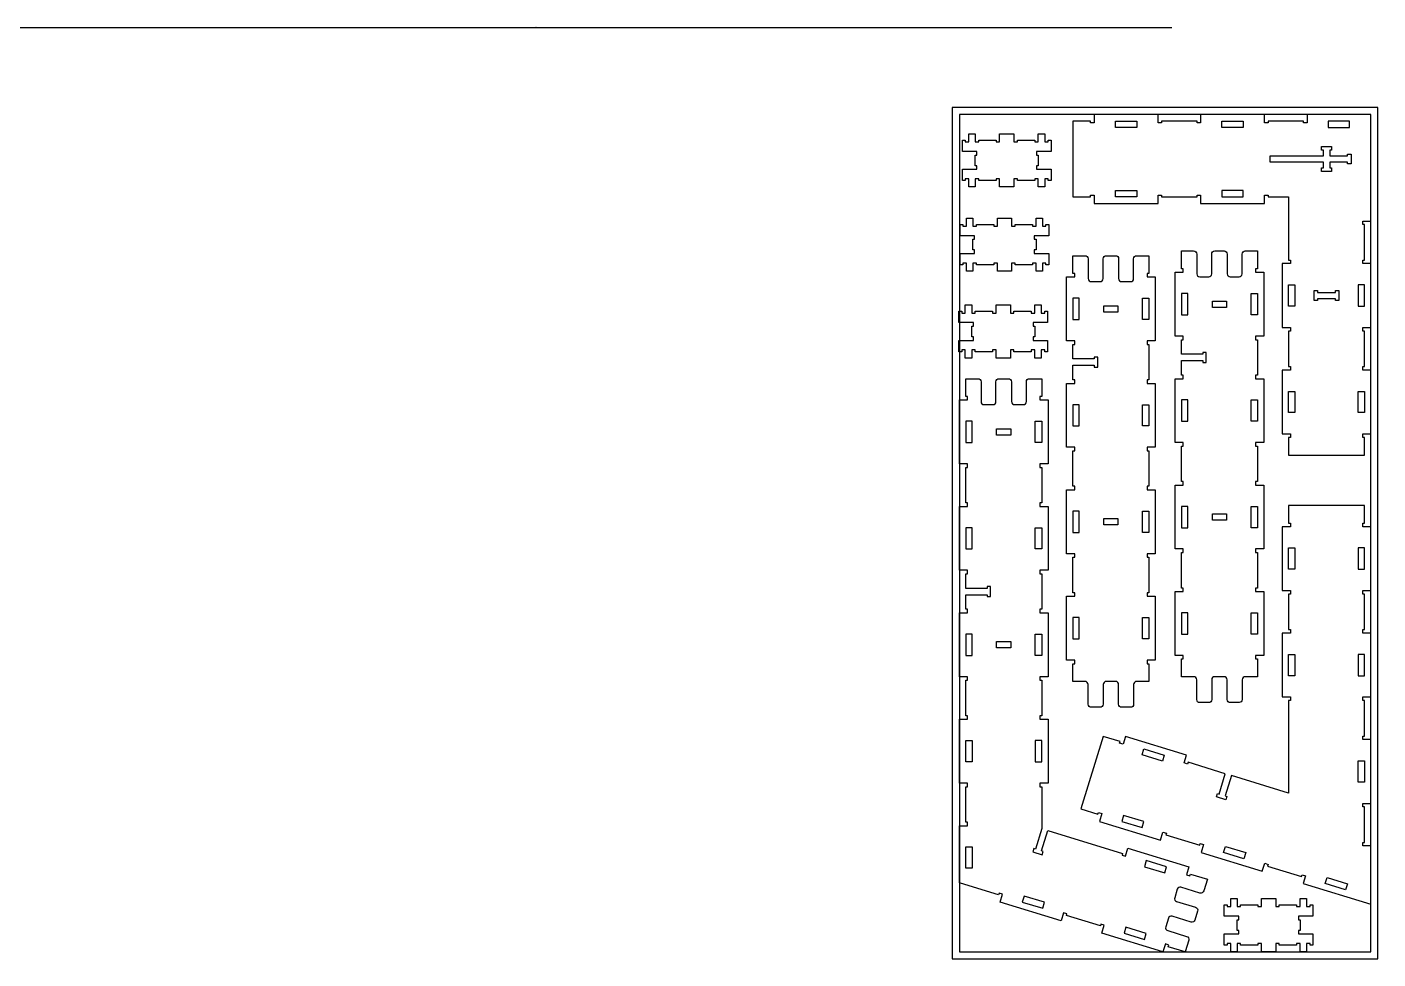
# Model space of a CAD drawing. Header units: inches. Extents: x -1745 to 48028, y -9858 to 20083.
# Drawn here: x 28146 to 31954, y 5768 to 8395 of the extents above; entities that cross this region are included whole.
import ezdxf

# ---------------------------------------------------------------- set-up
doc = ezdxf.new("R2010")
doc.units = ezdxf.units.IN
doc.header["$MEASUREMENT"] = 0
doc.header["$PDMODE"] = 34

msp = doc.modelspace()

# ---------------------------------------------------------------- linework, layer by layer
msp.add_line((17033.7, 8394.1), (31373.4, 8394.1))
at = {"color": 4}
for p, q in [((31720.3, 7668.1), (31720.3, 7668.1)), ((31916.3, 7368.1), (31916.3, 7368.1)), ((30810.3, 7223.8), (30810.3, 7223.8)), ((30988.3, 7223.8), (30988.3, 7223.8)), ((30810.3, 6623.8), (30810.3, 6623.8)), ((30988.3, 6623.8), (30988.3, 6623.8)), ((31238.6, 5840.7), (31238.6, 5840.7))]:
    msp.add_line(p, q, dxfattribs=at)
for points in [[(30754.3, 5768.1), (31954.3, 5768.1), (31954.3, 8168.1), (30754.3, 8168.1)], [(30774.3, 5788.1), (31934.3, 5788.1), (31934.3, 8148.1), (30774.3, 8148.1)], [(31702.3, 7916.1), (31702.3, 7738.1), (31707.3, 7738.1), (31707.3, 7728.1), (31684.3, 7728.1), (31684.3, 7548.1), (31707.3, 7548.1), (31707.3, 7538.1), (31702.3, 7538.1), (31702.3, 7438.1), (31707.3, 7438.1), (31707.3, 7428.1), (31684.3, 7428.1), (31684.3, 7248.1), (31707.3, 7248.1), (31707.3, 7238.1), (31702.3, 7238.1), (31702.3, 7188.1), (31916.3, 7188.1), (31916.3, 7238.1), (31911.3, 7238.1), (31911.3, 7248.1), (31934.3, 7248.1), (31934.3, 7428.1), (31911.3, 7428.1), (31911.3, 7438.1), (31916.3, 7438.1), (31916.3, 7538.1), (31911.3, 7538.1), (31911.3, 7548.1), (31934.3, 7548.1), (31934.3, 7728.1), (31911.3, 7728.1), (31911.3, 7738.1), (31916.3, 7738.1), (31916.3, 7838.1), (31911.3, 7838.1), (31911.3, 7848.1), (31934.3, 7848.1), (31934.3, 8148.1), (31754.3, 8148.1), (31754.3, 8125.1), (31744.3, 8125.1), (31744.3, 8130.1), (31644.3, 8130.1), (31644.3, 8125.1), (31634.3, 8125.1), (31634.3, 8148.1), (31454.3, 8148.1), (31454.3, 8125.1), (31444.3, 8125.1), (31444.3, 8130.1), (31344.3, 8130.1), (31344.3, 8125.1), (31334.3, 8125.1), (31334.3, 8148.1), (31154.3, 8148.1), (31154.3, 8125.1), (31144.3, 8125.1), (31144.3, 8130.1), (31094.3, 8130.1), (31094.3, 7916.1), (31144.3, 7916.1), (31144.3, 7921.1), (31154.3, 7921.1), (31154.3, 7898.1), (31334.3, 7898.1), (31334.3, 7921.1), (31344.3, 7921.1), (31344.3, 7916.1), (31444.3, 7916.1), (31444.3, 7921.1), (31454.3, 7921.1), (31454.3, 7898.1), (31634.3, 7898.1), (31634.3, 7921.1), (31644.3, 7921.1), (31644.3, 7916.1)], [(31868.3, 8032.1), (31868.3, 8037.1), (31878.3, 8037.1), (31878.3, 8009.1), (31868.3, 8009.1), (31868.3, 8014.1), (31818.3, 8014.1), (31818.3, 7998.1), (31823.3, 7998.1), (31823.3, 7988.1), (31795.3, 7988.1), (31795.3, 7998.1), (31800.3, 7998.1), (31800.3, 8014.1), (31650.3, 8014.1), (31650.3, 8032.1), (31800.3, 8032.1), (31800.3, 8048.1), (31795.3, 8048.1), (31795.3, 8058.1), (31823.3, 8058.1), (31823.3, 8048.1), (31818.3, 8048.1), (31818.3, 8032.1)], [(31487.4, 7604.8), (31487.4, 7622.8), (31527.4, 7622.8), (31527.4, 7604.8)], [(31784.3, 7652.1), (31784.3, 7647.1), (31834.3, 7647.1), (31834.3, 7652.1), (31844.3, 7652.1), (31844.3, 7624.1), (31834.3, 7624.1), (31834.3, 7629.1), (31784.3, 7629.1), (31784.3, 7624.1), (31774.3, 7624.1), (31774.3, 7652.1)], [(31181.4, 7591.5), (31181.4, 7609.5), (31221.4, 7609.5), (31221.4, 7591.5)], [(30919.3, 7262.8), (30919.3, 7244.8), (30879.3, 7244.8), (30879.3, 7262.8)], [(31181.4, 6991.5), (31181.4, 7009.5), (31221.4, 7009.5), (31221.4, 6991.5)], [(31487.4, 7004.8), (31487.4, 7022.8), (31527.4, 7022.8), (31527.4, 7004.8)], [(30919.3, 6662.8), (30919.3, 6644.8), (30879.3, 6644.8), (30879.3, 6662.8)]]:
    msp.add_lwpolyline(points, close=True)
for points in [[(31214.3, 8130.1), (31274.3, 8130.1), (31274.3, 8112.1), (31214.3, 8112.1)], [(31514.3, 8112.1), (31514.3, 8130.1), (31574.3, 8130.1), (31574.3, 8112.1)], [(31814.3, 8112.1), (31874.3, 8112.1), (31874.3, 8130.1), (31814.3, 8130.1)], [(31214.3, 7916.1), (31214.3, 7934.1), (31274.3, 7934.1), (31274.3, 7916.1)], [(31514.3, 7916.1), (31574.3, 7916.1), (31574.3, 7934.1), (31514.3, 7934.1)], [(31720.3, 7608.1), (31702.3, 7608.1), (31702.3, 7668.1), (31720.3, 7668.1)], [(31916.3, 7608.1), (31916.3, 7668.1), (31898.3, 7668.1), (31898.3, 7608.1)], [(31094.4, 7570.5), (31112.4, 7570.5), (31112.4, 7630.5), (31094.4, 7630.5)], [(31308.4, 7570.5), (31290.4, 7570.5), (31290.4, 7630.5), (31308.4, 7630.5)], [(31400.4, 7583.8), (31418.4, 7583.8), (31418.4, 7643.8), (31400.4, 7643.8)], [(31614.4, 7583.8), (31596.4, 7583.8), (31596.4, 7643.8), (31614.4, 7643.8)], [(31720.3, 7308.1), (31702.3, 7308.1), (31702.3, 7368.1), (31720.3, 7368.1)], [(31916.3, 7308.1), (31898.3, 7308.1), (31898.3, 7368.1), (31916.3, 7368.1)], [(31094.4, 7270.5), (31112.4, 7270.5), (31112.4, 7330.5), (31094.4, 7330.5)], [(31308.4, 7270.5), (31290.4, 7270.5), (31290.4, 7330.5), (31308.4, 7330.5)], [(31400.4, 7283.8), (31418.4, 7283.8), (31418.4, 7343.8), (31400.4, 7343.8)], [(31614.4, 7283.8), (31596.4, 7283.8), (31596.4, 7343.8), (31614.4, 7343.8)], [(30810.3, 7223.8), (30810.3, 7283.8), (30792.3, 7283.8), (30792.3, 7223.8)], [(30988.3, 7223.8), (30988.3, 7283.8), (31006.3, 7283.8), (31006.3, 7223.8)], [(31094.4, 6970.5), (31112.4, 6970.5), (31112.4, 7030.5), (31094.4, 7030.5)], [(31290.4, 6970.5), (31290.4, 7030.5), (31308.4, 7030.5), (31308.4, 6970.5)], [(31400.4, 6983.8), (31418.4, 6983.8), (31418.4, 7043.8), (31400.4, 7043.8)], [(31596.4, 6983.8), (31596.4, 7043.8), (31614.4, 7043.8), (31614.4, 6983.8)], [(30810.3, 6983.8), (30792.3, 6983.8), (30792.3, 6923.8), (30810.3, 6923.8)], [(30988.3, 6983.8), (31006.3, 6983.8), (31006.3, 6923.8), (30988.3, 6923.8)], [(31702.3, 6926.6), (31720.3, 6926.6), (31720.3, 6866.6), (31702.3, 6866.6)], [(31916.3, 6926.6), (31898.3, 6926.6), (31898.3, 6866.6), (31916.3, 6866.6)], [(31418.4, 6683.8), (31418.4, 6743.8), (31400.4, 6743.8), (31400.4, 6683.8)], [(31596.4, 6683.8), (31596.4, 6743.8), (31614.4, 6743.8), (31614.4, 6683.8)], [(31112.4, 6670.5), (31112.4, 6730.5), (31094.4, 6730.5), (31094.4, 6670.5)], [(31290.4, 6670.5), (31290.4, 6730.5), (31308.4, 6730.5), (31308.4, 6670.5)], [(30810.3, 6683.8), (30792.3, 6683.8), (30792.3, 6623.8), (30810.3, 6623.8)], [(30988.3, 6623.8), (30988.3, 6683.8), (31006.3, 6683.8), (31006.3, 6623.8)], [(31702.3, 6626.6), (31720.3, 6626.6), (31720.3, 6566.6), (31702.3, 6566.6)], [(31916.3, 6626.6), (31898.3, 6626.6), (31898.3, 6566.6), (31916.3, 6566.6)], [(30810.3, 6383.8), (30810.3, 6323.8), (30792.3, 6323.8), (30792.3, 6383.8)], [(30988.3, 6383.8), (30988.3, 6323.8), (31006.3, 6323.8), (31006.3, 6383.8)], [(31346.6, 6325.7), (31289.2, 6343.2), (31294.4, 6360.5), (31351.8, 6342.9)], [(31898.3, 6326.6), (31916.3, 6326.6), (31916.3, 6266.6), (31898.3, 6266.6)], [(31294.5, 6155.5), (31237.2, 6173), (31231.9, 6155.8), (31289.3, 6138.3)], [(30810.3, 6023.8), (30792.3, 6023.8), (30792.3, 6083.8), (30810.3, 6083.8)], [(31518.8, 6068.1), (31524.1, 6085.3), (31581.4, 6067.8), (31576.2, 6050.6)], [(31295.9, 6028.2), (31353.3, 6010.6), (31358.6, 6027.9), (31301.2, 6045.4)], [(31805.7, 5980.5), (31811, 5997.7), (31868.4, 5980.1), (31863.1, 5962.9)], [(31014.4, 5928.1), (30957, 5945.6), (30951.7, 5928.4), (31009.1, 5910.9)], [(31238.6, 5840.7), (31296, 5823.2), (31301.3, 5840.4), (31243.9, 5857.9)]]:
    msp.add_lwpolyline(points, close=True, dxfattribs=at)
for points in [[(30818.7, 8004.2), (30818.7, 8034.2), (30823.7, 8034.2), (30823.7, 8044.2), (30782.7, 8044.2), (30782.7, 8076.2), (30790.7, 8076.2), (30790.7, 8071.2), (30800.7, 8071.2), (30800.7, 8094.2), (30818.7, 8094.2), (30818.7, 8071.2), (30828.7, 8071.2), (30828.7, 8076.2), (30877.7, 8076.2), (30877.7, 8071.2), (30887.7, 8071.2), (30887.7, 8094.2), (30927.7, 8094.2), (30927.7, 8071.2), (30937.7, 8071.2), (30937.7, 8076.2), (30986.7, 8076.2), (30986.7, 8071.2), (30996.7, 8071.2), (30996.7, 8094.2), (31014.7, 8094.2), (31014.7, 8071.2), (31024.7, 8071.2), (31024.7, 8076.2), (31032.7, 8076.2), (31032.7, 8044.2), (30991.7, 8044.2), (30991.7, 8034.2), (30996.7, 8034.2), (30996.7, 8004.2), (30991.7, 8004.2), (30991.7, 7994.2), (31032.7, 7994.2), (31032.7, 7962.2), (31024.7, 7962.2), (31024.7, 7967.2), (31014.7, 7967.2), (31014.7, 7944.2), (30996.7, 7944.2), (30996.7, 7967.2), (30986.7, 7967.2), (30986.7, 7962.2), (30937.7, 7962.2), (30937.7, 7967.2), (30927.7, 7967.2), (30927.7, 7944.2), (30887.7, 7944.2), (30887.7, 7967.2), (30877.7, 7967.2), (30877.7, 7962.2), (30828.7, 7962.2), (30828.7, 7967.2), (30818.7, 7967.2), (30818.7, 7944.2), (30800.7, 7944.2), (30800.7, 7967.2), (30790.7, 7967.2), (30790.7, 7962.2), (30782.7, 7962.2), (30782.7, 7994.2), (30823.7, 7994.2), (30823.7, 8004.2), (30818.7, 8004.2)], [(30812.3, 7766.7), (30812.3, 7796.7), (30817.3, 7796.7), (30817.3, 7806.7), (30776.3, 7806.7), (30776.3, 7838.7), (30784.3, 7838.7), (30784.3, 7833.7), (30794.3, 7833.7), (30794.3, 7856.7), (30812.3, 7856.7), (30812.3, 7833.7), (30822.3, 7833.7), (30822.3, 7838.7), (30871.3, 7838.7), (30871.3, 7833.7), (30881.3, 7833.7), (30881.3, 7856.7), (30921.3, 7856.7), (30921.3, 7833.7), (30931.3, 7833.7), (30931.3, 7838.7), (30980.3, 7838.7), (30980.3, 7833.7), (30990.3, 7833.7), (30990.3, 7856.7), (31008.3, 7856.7), (31008.3, 7833.7), (31018.3, 7833.7), (31018.3, 7838.7), (31026.3, 7838.7), (31026.3, 7806.7), (30985.3, 7806.7), (30985.3, 7796.7), (30990.3, 7796.7), (30990.3, 7766.7), (30985.3, 7766.7), (30985.3, 7756.7), (31026.3, 7756.7), (31026.3, 7724.7), (31018.3, 7724.7), (31018.3, 7729.7), (31008.3, 7729.7), (31008.3, 7706.7), (30990.3, 7706.7), (30990.3, 7729.7), (30980.3, 7729.7), (30980.3, 7724.7), (30931.3, 7724.7), (30931.3, 7729.7), (30921.3, 7729.7), (30921.3, 7706.7), (30881.3, 7706.7), (30881.3, 7729.7), (30871.3, 7729.7), (30871.3, 7724.7), (30822.3, 7724.7), (30822.3, 7729.7), (30812.3, 7729.7), (30812.3, 7706.7), (30794.3, 7706.7), (30794.3, 7729.7), (30784.3, 7729.7), (30784.3, 7724.7), (30776.3, 7724.7), (30776.3, 7756.7), (30817.3, 7756.7), (30817.3, 7766.7), (30812.3, 7766.7)], [(30809, 7521.9), (30809, 7551.9), (30814, 7551.9), (30814, 7561.9), (30773, 7561.9), (30773, 7593.9), (30781, 7593.9), (30781, 7588.9), (30791, 7588.9), (30791, 7611.9), (30809, 7611.9), (30809, 7588.9), (30819, 7588.9), (30819, 7593.9), (30868, 7593.9), (30868, 7588.9), (30878, 7588.9), (30878, 7611.9), (30918, 7611.9), (30918, 7588.9), (30928, 7588.9), (30928, 7593.9), (30977, 7593.9), (30977, 7588.9), (30987, 7588.9), (30987, 7611.9), (31005, 7611.9), (31005, 7588.9), (31015, 7588.9), (31015, 7593.9), (31023, 7593.9), (31023, 7561.9), (30982, 7561.9), (30982, 7551.9), (30987, 7551.9), (30987, 7521.9), (30982, 7521.9), (30982, 7511.9), (31023, 7511.9), (31023, 7479.9), (31015, 7479.9), (31015, 7484.9), (31005, 7484.9), (31005, 7461.9), (30987, 7461.9), (30987, 7484.9), (30977, 7484.9), (30977, 7479.9), (30928, 7479.9), (30928, 7484.9), (30918, 7484.9), (30918, 7461.9), (30878, 7461.9), (30878, 7484.9), (30868, 7484.9), (30868, 7479.9), (30819, 7479.9), (30819, 7484.9), (30809, 7484.9), (30809, 7461.9), (30791, 7461.9), (30791, 7484.9), (30781, 7484.9), (30781, 7479.9), (30773, 7479.9), (30773, 7511.9), (30814, 7511.9), (30814, 7521.9), (30809, 7521.9)], [(31934.3, 6386.6), (31911.3, 6386.6), (31911.3, 6396.6), (31916.3, 6396.6), (31916.3, 6496.6), (31911.3, 6496.6), (31911.3, 6506.6), (31934.3, 6506.6), (31934.3, 6686.6), (31911.3, 6686.6), (31911.3, 6696.6), (31916.3, 6696.6), (31916.3, 6796.6), (31911.3, 6796.6), (31911.3, 6806.6), (31934.3, 6806.6), (31934.3, 6986.6), (31911.3, 6986.6), (31911.3, 6996.6), (31916.3, 6996.6), (31916.3, 7046.6), (31702.3, 7046.6), (31702.3, 6996.6), (31707.3, 6996.6), (31707.3, 6986.6), (31684.3, 6986.6), (31684.3, 6806.6), (31707.3, 6806.6), (31707.3, 6796.6), (31702.3, 6796.6), (31702.3, 6696.6), (31707.3, 6696.6), (31707.3, 6686.6), (31684.3, 6686.6), (31684.3, 6506.6), (31707.3, 6506.6), (31707.3, 6496.6), (31702.3, 6496.6), (31702.3, 6235.8), (31541.2, 6285.1), (31523.6, 6227.7), (31528.4, 6226.2), (31525.5, 6216.7), (31498.7, 6224.8), (31501.6, 6234.4), (31506.4, 6232.9), (31524, 6290.3), (31418.8, 6322.5), (31417.3, 6317.7), (31407.7, 6320.6), (31414.5, 6342.6), (31242.3, 6395.2), (31235.6, 6373.2), (31226, 6376.1), (31227.5, 6380.9), (31179.7, 6395.5), (31117.1, 6190.9), (31165, 6176.3), (31166.4, 6181), (31176, 6178.1), (31169.3, 6156.1), (31341.4, 6103.5), (31348.1, 6125.5), (31357.7, 6122.6), (31356.2, 6117.8), (31451.9, 6088.6), (31453.3, 6093.4), (31462.9, 6090.4), (31456.2, 6068.4), (31628.3, 6015.8), (31635, 6037.8), (31644.6, 6034.9), (31643.1, 6030.1), (31738.8, 6000.9), (31740.2, 6005.7), (31749.8, 6002.8), (31743.1, 5980.8), (31934.3, 5922.3), (31934.3, 6086.6), (31911.3, 6086.6), (31911.3, 6096.6), (31916.3, 6096.6), (31916.3, 6196.6), (31911.3, 6196.6), (31911.3, 6206.6), (31934.3, 6206.6), (31934.3, 6386.6)], [(31557.1, 5848.7), (31557.1, 5878.7), (31562.1, 5878.7), (31562.1, 5888.7), (31521.1, 5888.7), (31521.1, 5920.7), (31529.1, 5920.7), (31529.1, 5915.7), (31539.1, 5915.7), (31539.1, 5938.7), (31557.1, 5938.7), (31557.1, 5915.7), (31567.1, 5915.7), (31567.1, 5920.7), (31616.1, 5920.7), (31616.1, 5915.7), (31626.1, 5915.7), (31626.1, 5938.7), (31666.1, 5938.7), (31666.1, 5915.7), (31676.1, 5915.7), (31676.1, 5920.7), (31725.1, 5920.7), (31725.1, 5915.7), (31735.1, 5915.7), (31735.1, 5938.7), (31753.1, 5938.7), (31753.1, 5915.7), (31763.1, 5915.7), (31763.1, 5920.7), (31771.1, 5920.7), (31771.1, 5888.7), (31730.1, 5888.7), (31730.1, 5878.7), (31735.1, 5878.7), (31735.1, 5848.7), (31730.1, 5848.7), (31730.1, 5838.7), (31771.1, 5838.7), (31771.1, 5806.7), (31763.1, 5806.7), (31763.1, 5811.7), (31753.1, 5811.7), (31753.1, 5788.7), (31735.1, 5788.7), (31735.1, 5811.7), (31725.1, 5811.7), (31725.1, 5806.7), (31676.1, 5806.7), (31676.1, 5811.7), (31666.1, 5811.7), (31666.1, 5788.7), (31626.1, 5788.7), (31626.1, 5811.7), (31616.1, 5811.7), (31616.1, 5806.7), (31567.1, 5806.7), (31567.1, 5811.7), (31557.1, 5811.7), (31557.1, 5788.7), (31539.1, 5788.7), (31539.1, 5811.7), (31529.1, 5811.7), (31529.1, 5806.7), (31521.1, 5806.7), (31521.1, 5838.7), (31562.1, 5838.7), (31562.1, 5848.7), (31557.1, 5848.7)]]:
    msp.add_lwpolyline(points)
for points in [[(31128.7, 6550.5), (31094.4, 6550.5), (31094.4, 6600.5), (31099.4, 6600.5), (31099.4, 6610.5), (31076.4, 6610.5), (31076.4, 6790.5), (31099.4, 6790.5), (31099.4, 6800.5), (31094.4, 6800.5), (31094.4, 6900.5), (31099.4, 6900.5), (31099.4, 6910.5), (31076.4, 6910.5), (31076.4, 7090.5), (31099.4, 7090.5), (31099.4, 7100.5), (31094.4, 7100.5), (31094.4, 7200.5), (31099.4, 7200.5), (31099.4, 7210.5), (31076.4, 7210.5), (31076.4, 7390.5), (31099.4, 7390.5), (31099.4, 7400.5), (31094.4, 7400.5), (31094.4, 7441.5), (31154.4, 7441.5), (31154.4, 7436.5), (31164.4, 7436.5), (31164.4, 7464.5), (31154.4, 7464.5), (31154.4, 7459.5), (31094.4, 7459.5), (31094.4, 7500.5), (31099.4, 7500.5), (31099.4, 7510.5), (31076.4, 7510.5), (31076.4, 7690.5), (31099.4, 7690.5), (31099.4, 7700.5), (31094.4, 7700.5), (31094.4, 7750.5), (31128.7, 7750.5, -0.414214), (31137.5, 7741.7), (31137.5, 7686, 0.414214), (31145.9, 7677.6), (31171.2, 7677.6, 0.414214), (31179.5, 7686), (31179.5, 7741.7, -0.414214), (31188.3, 7750.5), (31214.5, 7750.5, -0.414214), (31223.3, 7741.7), (31223.3, 7686, 0.414214), (31231.6, 7677.6), (31256.9, 7677.6, 0.414214), (31265.3, 7686), (31265.3, 7741.7, -0.414214), (31274.1, 7750.5), (31308.4, 7750.5), (31308.4, 7700.5), (31303.4, 7700.5), (31303.4, 7690.5), (31326.4, 7690.5), (31326.4, 7510.5), (31303.4, 7510.5), (31303.4, 7500.5), (31308.4, 7500.5), (31308.4, 7400.5), (31303.4, 7400.5), (31303.4, 7390.5), (31326.4, 7390.5), (31326.4, 7210.5), (31303.4, 7210.5), (31303.4, 7200.5), (31308.4, 7200.5), (31308.4, 7100.5), (31303.4, 7100.5), (31303.4, 7090.5), (31326.4, 7090.5), (31326.4, 6910.5), (31303.4, 6910.5), (31303.4, 6900.5), (31308.4, 6900.5), (31308.4, 6800.5), (31303.4, 6800.5), (31303.4, 6790.5), (31326.4, 6790.5), (31326.4, 6610.5), (31303.4, 6610.5), (31303.4, 6600.5), (31308.4, 6600.5), (31308.4, 6550.5), (31274.1, 6550.5, 0.414214), (31265.3, 6541.7), (31265.3, 6486, -0.414214), (31256.9, 6477.6), (31231.6, 6477.6, -0.414214), (31223.3, 6486), (31223.3, 6541.7, 0.414214), (31214.5, 6550.5), (31188.3, 6550.5, 0.414214), (31179.5, 6541.7), (31179.5, 6486, -0.414214), (31171.2, 6477.6), (31145.9, 6477.6, -0.414214), (31137.5, 6486), (31137.5, 6541.7, 0.414214)], [(31434.7, 6563.8), (31400.4, 6563.8), (31400.4, 6613.8), (31405.4, 6613.8), (31405.4, 6623.8), (31382.4, 6623.8), (31382.4, 6803.8), (31405.4, 6803.8), (31405.4, 6813.8), (31400.4, 6813.8), (31400.4, 6913.8), (31405.4, 6913.8), (31405.4, 6923.8), (31382.4, 6923.8), (31382.4, 7103.8), (31405.4, 7103.8), (31405.4, 7113.8), (31400.4, 7113.8), (31400.4, 7213.8), (31405.4, 7213.8), (31405.4, 7223.8), (31382.4, 7223.8), (31382.4, 7403.8), (31405.4, 7403.8), (31405.4, 7413.8), (31400.4, 7413.8), (31400.4, 7454.8), (31460.4, 7454.8), (31460.4, 7449.8), (31470.4, 7449.8), (31470.4, 7477.8), (31460.4, 7477.8), (31460.4, 7472.8), (31400.4, 7472.8), (31400.4, 7513.8), (31405.4, 7513.8), (31405.4, 7523.8), (31382.4, 7523.8), (31382.4, 7703.8), (31405.4, 7703.8), (31405.4, 7713.8), (31400.4, 7713.8), (31400.4, 7763.8), (31434.7, 7763.8, -0.414214), (31443.5, 7755), (31443.5, 7699.3, 0.414214), (31451.9, 7690.9), (31477.2, 7690.9, 0.414214), (31485.6, 7699.3), (31485.6, 7755, -0.414214), (31494.4, 7763.8), (31520.5, 7763.8, -0.414214), (31529.3, 7755), (31529.3, 7699.3, 0.414214), (31537.7, 7690.9), (31563, 7690.9, 0.414214), (31571.3, 7699.3), (31571.3, 7755, -0.414214), (31580.1, 7763.8), (31614.4, 7763.8), (31614.4, 7713.8), (31609.4, 7713.8), (31609.4, 7703.8), (31632.4, 7703.8), (31632.4, 7523.8), (31609.4, 7523.8), (31609.4, 7513.8), (31614.4, 7513.8), (31614.4, 7413.8), (31609.4, 7413.8), (31609.4, 7403.8), (31632.4, 7403.8), (31632.4, 7223.8), (31609.4, 7223.8), (31609.4, 7213.8), (31614.4, 7213.8), (31614.4, 7113.8), (31609.4, 7113.8), (31609.4, 7103.8), (31632.4, 7103.8), (31632.4, 6923.8), (31609.4, 6923.8), (31609.4, 6913.8), (31614.4, 6913.8), (31614.4, 6813.8), (31609.4, 6813.8), (31609.4, 6803.8), (31632.4, 6803.8), (31632.4, 6623.8), (31609.4, 6623.8), (31609.4, 6613.8), (31614.4, 6613.8), (31614.4, 6563.8), (31580.1, 6563.8, 0.414214), (31571.3, 6555), (31571.3, 6499.3, -0.414214), (31563, 6490.9), (31537.7, 6490.9, -0.414214), (31529.3, 6499.3), (31529.3, 6555, 0.414214), (31520.5, 6563.8), (31494.4, 6563.8, 0.414214), (31485.6, 6555), (31485.6, 6499.3, -0.414214), (31477.2, 6490.9), (31451.9, 6490.9, -0.414214), (31443.5, 6499.3), (31443.5, 6555, 0.414214)], [(30792.3, 6253.8), (30797.3, 6253.8), (30797.3, 6263.8), (30774.3, 6263.8), (30774.3, 6443.8), (30797.3, 6443.8), (30797.3, 6453.8), (30792.3, 6453.8), (30792.3, 6553.8), (30797.3, 6553.8), (30797.3, 6563.8), (30774.3, 6563.8), (30774.3, 6743.8), (30797.3, 6743.8), (30797.3, 6753.8), (30792.3, 6753.8), (30792.3, 6794.8), (30852.3, 6794.8), (30852.3, 6789.8), (30862.3, 6789.8), (30862.3, 6817.8), (30852.3, 6817.8), (30852.3, 6812.8), (30792.3, 6812.8), (30792.3, 6853.8), (30797.3, 6853.8), (30797.3, 6863.8), (30774.3, 6863.8), (30774.3, 7043.8), (30797.3, 7043.8), (30797.3, 7053.8), (30792.3, 7053.8), (30792.3, 7153.8), (30797.3, 7153.8), (30797.3, 7163.8), (30774.3, 7163.8), (30774.3, 7343.8), (30797.3, 7343.8), (30797.3, 7353.8), (30792.3, 7353.8), (30792.3, 7403.8), (30826.6, 7403.8, -0.414214), (30835.4, 7395), (30835.4, 7339.2, 0.414214), (30843.8, 7330.9), (30869.1, 7330.9, 0.414214), (30877.5, 7339.2), (30877.5, 7395, -0.414214), (30886.3, 7403.8), (30912.4, 7403.8, -0.414214), (30921.2, 7395), (30921.2, 7339.2, 0.414214), (30929.6, 7330.9), (30954.9, 7330.9, 0.414214), (30963.2, 7339.2), (30963.2, 7395, -0.414214), (30972, 7403.8), (31006.3, 7403.8), (31006.3, 7353.8), (31001.3, 7353.8), (31001.3, 7343.8), (31024.3, 7343.8), (31024.3, 7163.8), (31001.3, 7163.8), (31001.3, 7153.8), (31006.3, 7153.8), (31006.3, 7053.8), (31001.3, 7053.8), (31001.3, 7043.8), (31024.3, 7043.8), (31024.3, 6863.8), (31001.3, 6863.8), (31001.3, 6853.8), (31006.3, 6853.8), (31006.3, 6753.8), (31001.3, 6753.8), (31001.3, 6743.8), (31024.3, 6743.8), (31024.3, 6563.8), (31001.3, 6563.8), (31001.3, 6553.8), (31006.3, 6553.8), (31006.3, 6453.8), (31001.3, 6453.8), (31001.3, 6443.8), (31024.3, 6443.8), (31024.3, 6263.8), (31001.3, 6263.8), (31001.3, 6253.8), (31006.3, 6253.8), (31006.3, 6135.5), (30988.8, 6078.1), (30984, 6079.6), (30981.1, 6070), (31007.9, 6061.8), (31010.8, 6071.4), (31006, 6072.8), (31023.6, 6130.2), (31234.2, 6065.8), (31232.8, 6061.1), (31242.3, 6058.1), (31249.1, 6080.1), (31421.2, 6027.5), (31414.5, 6005.5), (31424, 6002.6), (31425.5, 6007.4), (31473.3, 5992.8), (31463.3, 5960, -0.414214), (31452.3, 5954.1), (31399, 5970.4, 0.414214), (31388.6, 5964.9), (31381.2, 5940.7, 0.414214), (31386.7, 5930.2), (31440, 5913.9, -0.414214), (31445.9, 5903), (31438.2, 5877.9, -0.414214), (31427.3, 5872.1), (31373.9, 5888.4, 0.414214), (31363.5, 5882.8), (31356.1, 5858.6, 0.414214), (31361.7, 5848.2), (31415, 5831.9, -0.414214), (31420.8, 5820.9), (31410.8, 5788.1), (31363, 5802.7), (31364.4, 5807.5), (31354.9, 5810.4), (31348.1, 5788.4), (31176, 5841), (31182.7, 5863), (31173.2, 5866), (31171.7, 5861.2), (31076.1, 5890.4), (31077.5, 5895.2), (31068, 5898.1), (31061.2, 5876.1), (30889.1, 5928.7), (30895.8, 5950.7), (30886.3, 5953.6), (30884.8, 5948.8), (30789.2, 5978.1), (30774.3, 5982.6), (30774.3, 6143.8), (30797.3, 6143.8), (30797.3, 6153.8), (30792.3, 6153.8)]]:
    msp.add_lwpolyline(points, format="xyb", close=True)
msp.add_point((29580.9, 8394.1))

doc.saveas('drawing.dxf')
